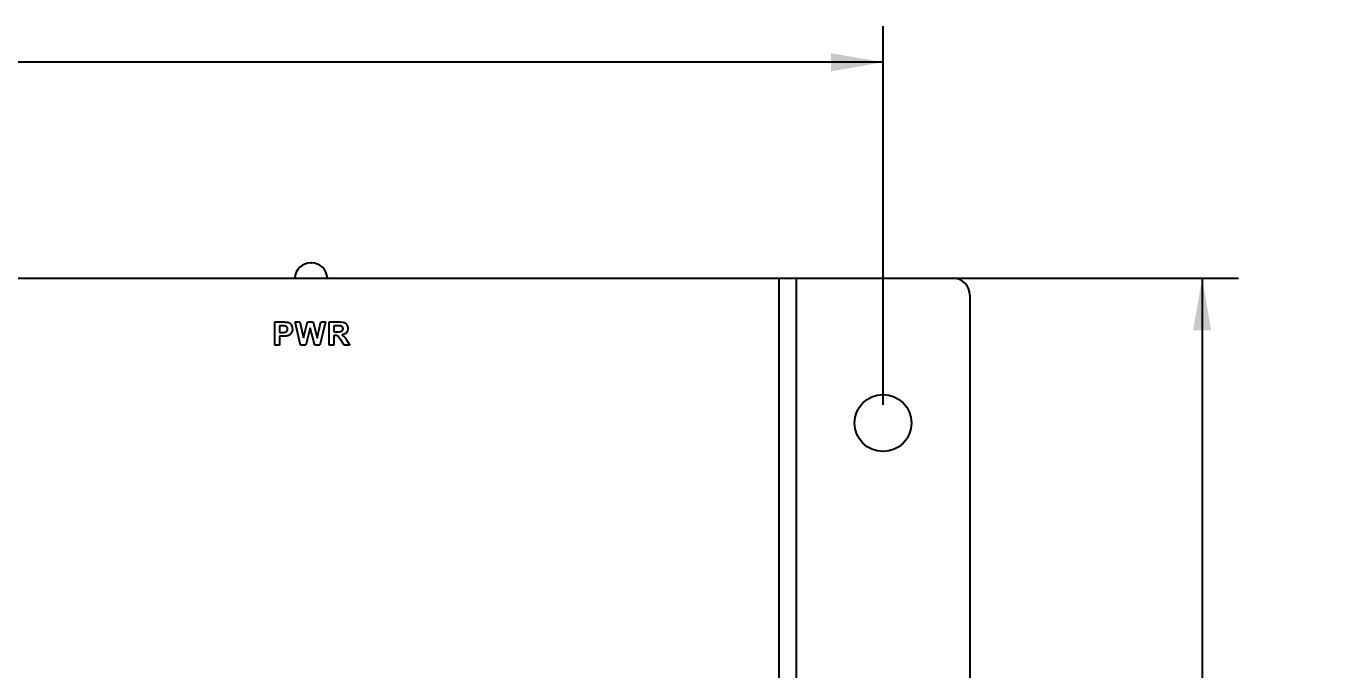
# Paper-space layout 'HD-MD4X2-4K-E_1' of a CAD drawing. Header units: inches. Extents: x 0 to 22, y 0 to 17.
# Drawn here: x 6.342 to 10.838, y 7.201 to 9.424 of the extents above; entities that cross this region are included whole.
import ezdxf
from ezdxf.enums import TextEntityAlignment as Align

# ---------------------------------------------------------------- set-up
doc = ezdxf.new("R2010")
doc.units = ezdxf.units.IN
doc.header["$LTSCALE"] = 1.21
doc.header["$MEASUREMENT"] = 0
doc.layers.get('0').update_dxf_attribs({"linetype": 'CONTINUOUS'})
doc.layers.add('DIM', color=7, linetype='CONTINUOUS')
doc.styles.get("Standard").update_dxf_attribs({"font": 'simplex.shx'})
doc.dimstyles.new('DIMSTYLE_1', dxfattribs={"dimtxt": 0.125, "dimasz": 0.18, "dimexe": 0.125, "dimexo": 0.0625, "dimgap": 0.0625, "dimtad": 0, "dimtih": 1, "dimtoh": 1, "dimdec": 3, "dimzin": 4, "dimdsep": 46, "dimtxsty": 'STANDARD', "dimblk": '_FILLED', "dimblk1": '_FILLED', "dimblk2": '_FILLED', "dimcen": 0.09, "dimadec": 0, "dimazin": 0, "dimtp": 0.001, "dimtm": 0.001, "dimtfac": 1, "dimtdec": 3, "dimtofl": 0, "dimtmove": 0, "dimatfit": 3, "dimldrblk": '_FILLED', "dimfxl": 1, "dimtolj": 1, "dimtzin": 4, "dimarcsym": 0})

# ---------------------------------------------------------------- blocks, each defined once
blk = doc.blocks.new('_FILLED')
at = {"color": 0, "linetype": 'BYBLOCK'}
blk.add_solid([(0, 0), (-1, 0.174), (-1, -0.174)], dxfattribs=at)
blk = doc.blocks.new('*D4')
at = {"layer": 'DIM', "color": 5, "linetype": 'CONTINUOUS'}
for p, q in [((9.0027, 8.5534), (10.5254, 8.5534)), ((10.4004, 8.5534), (10.4004, 6.6784)), ((10.4004, 4.5534), (10.4004, 6.2409)), ((9.0027, 4.5534), (10.5254, 4.5534))]:
    blk.add_line(p, q, dxfattribs=at)
at = {"layer": 'DIM', "color": 5, "linetype": 'CONTINUOUS', "xscale": 0.18, "yscale": 0.18, "zscale": 0.18}
for p, rotation in [((10.4004, 8.5534), 90), ((10.4004, 4.5534), 270)]:
    blk.add_blockref('_FILLED', p, dxfattribs=dict(at, rotation=rotation))
at = {"layer": 'DIM', "color": 5, "linetype": 'CONTINUOUS'}
for s, p, p2 in [('4.000', (9.9629, 6.4909), (10.5879, 6.4909)), ('[', (9.9629, 6.3034), (10.0879, 6.3034)), (']', (10.7129, 6.3034), (10.8379, 6.3034)), ('101,6', (10.0879, 6.3034), (10.7129, 6.3034))]:
    blk.add_text(s, height=0.125, dxfattribs=at).set_placement(p, p2, align=Align.FIT)
blk = doc.blocks.new('*D5')
at = {"layer": 'DIM', "color": 5, "linetype": 'CONTINUOUS'}
for p, q in [((1.219, 8.2142), (1.219, 9.4239)), ((9.2993, 8.1159), (9.2993, 9.4239)), ((1.219, 9.2989), (4.6966, 9.2989)), ((9.2993, 9.2989), (5.8216, 9.2989))]:
    blk.add_line(p, q, dxfattribs=at)
at = {"layer": 'DIM', "color": 5, "linetype": 'CONTINUOUS', "xscale": 0.18, "yscale": 0.18, "zscale": 0.18, "rotation": 180}
blk.add_blockref('_FILLED', (1.219, 9.2989), dxfattribs=at)
at = {"layer": 'DIM', "color": 5, "linetype": 'CONTINUOUS', "xscale": 0.18, "yscale": 0.18, "zscale": 0.18}
blk.add_blockref('_FILLED', (9.2993, 9.2989), dxfattribs=at)
at = {"layer": 'DIM', "color": 5, "linetype": 'CONTINUOUS'}
for s, p, p2 in [('8.080', (4.7591, 9.2364), (5.3841, 9.2364)), ('[', (4.7591, 9.0489), (4.8841, 9.0489)), ('205,24', (4.8841, 9.0489), (5.6341, 9.0489)), (']', (5.6341, 9.0489), (5.7591, 9.0489))]:
    blk.add_text(s, height=0.125, dxfattribs=at).set_placement(p, p2, align=Align.FIT)

psp = doc.layouts.new('HD-MD4X2-4K-E_1')

# ---------------------------------------------------------------- linework, layer by layer
at = {"color": 7, "linetype": 'CONTINUOUS'}
for p, q in [((7.3251, 8.6065), (7.3271, 8.6065)), ((0.978, 8.5534), (9.5402, 8.5534)), ((8.9402, 8.5534), (8.9402, 4.5534)), ((8.9993, 8.5534), (8.9993, 4.5534)), ((9.5993, 8.4943), (9.5993, 4.6125)), ((7.2004, 8.3228), (7.2004, 8.4024)), ((7.2004, 8.4024), (7.2262, 8.4024)), ((7.2165, 8.3889), (7.2165, 8.3663)), ((7.2243, 8.3889), (7.2165, 8.3889)), ((7.2165, 8.3663), (7.2253, 8.3663)), ((7.2709, 8.4024), (7.2875, 8.4024)), ((7.2899, 8.3228), (7.2709, 8.4024)), ((7.2875, 8.4024), (7.2994, 8.3477)), ((7.2994, 8.3477), (7.314, 8.4024)), ((7.3232, 8.3823), (7.3074, 8.3228)), ((7.314, 8.4024), (7.333, 8.4024)), ((7.339, 8.3228), (7.3232, 8.3823)), ((7.333, 8.4024), (7.347, 8.3468)), ((7.347, 8.3468), (7.3592, 8.4024)), ((7.3754, 8.4024), (7.356, 8.3228)), ((7.3592, 8.4024), (7.3754, 8.4024)), ((7.3877, 8.4024), (7.4215, 8.4024)), ((7.3877, 8.3228), (7.3877, 8.4024)), ((7.4163, 8.3889), (7.4038, 8.3889)), ((7.4038, 8.3889), (7.4038, 8.3687)), ((7.4038, 8.3687), (7.4156, 8.3687)), ((7.2165, 8.3228), (7.2004, 8.3228)), ((7.2165, 8.3528), (7.2165, 8.3228)), ((7.227, 8.3528), (7.2165, 8.3528)), ((7.3074, 8.3228), (7.2899, 8.3228)), ((7.356, 8.3228), (7.339, 8.3228)), ((7.4038, 8.3228), (7.3877, 8.3228)), ((7.407, 8.356), (7.4038, 8.356)), ((7.4038, 8.356), (7.4038, 8.3228)), ((7.44, 8.3228), (7.4284, 8.3401)), ((7.4592, 8.3228), (7.44, 8.3228)), ((7.4495, 8.3383), (7.4592, 8.3228))]:
    psp.add_line(p, q, dxfattribs=at)
psp.add_circle((9.2993, 8.0534), 0.0984, dxfattribs=at)
for centre, radius, start, end in [((7.3251, 8.5514), 0.0551, 90, 177.9516), ((7.3271, 8.5514), 0.0551, 2.0478, 90), ((9.5402, 8.4943), 0.0591, 0, 90)]:
    psp.add_arc(centre, radius, start, end, dxfattribs=at)
for points, knots in [([(7.2253, 8.3663), (7.2279, 8.3663), (7.2322, 8.3664), (7.2376, 8.3671), (7.2409, 8.369), (7.2439, 8.3722), (7.2456, 8.378), (7.2435, 8.3842), (7.2395, 8.3873), (7.2357, 8.3886), (7.2305, 8.3888), (7.2267, 8.3889), (7.2243, 8.3889)], [0, 0, 0, 0, 0.15129, 0.244342, 0.306856, 0.367387, 0.49077, 0.636219, 0.706794, 0.778876, 0.862018, 1, 1, 1, 1]), ([(7.2262, 8.4024), (7.2284, 8.4024), (7.2348, 8.4022), (7.2413, 8.4022), (7.2453, 8.4012)], [0, 0, 0, 0, 0.349201, 1, 1, 1, 1]), ([(7.2453, 8.4012), (7.2498, 8.4), (7.2563, 8.3955), (7.2608, 8.3863), (7.2616, 8.3785), (7.261, 8.3714), (7.2585, 8.364), (7.2537, 8.3585), (7.248, 8.3553), (7.2428, 8.3535), (7.2357, 8.353), (7.2302, 8.3528), (7.227, 8.3528)], [0, 0, 0, 0, 0.174864, 0.271994, 0.381843, 0.467426, 0.542172, 0.672879, 0.733053, 0.788915, 0.878503, 1, 1, 1, 1]), ([(7.4156, 8.3687), (7.4188, 8.3687), (7.4236, 8.3689), (7.4294, 8.3692), (7.4327, 8.3709), (7.4355, 8.3738), (7.4368, 8.3792), (7.4349, 8.3862), (7.4302, 8.3883), (7.428, 8.3886)], [0, 0, 0, 0, 0.234608, 0.362136, 0.434298, 0.504559, 0.659183, 0.829867, 1, 1, 1, 1]), ([(7.428, 8.3886), (7.4275, 8.3887), (7.4236, 8.3889), (7.4197, 8.3889), (7.4163, 8.3889)], [0, 0, 0, 0, 0.125334, 1, 1, 1, 1]), ([(7.4215, 8.4024), (7.4252, 8.4024), (7.4314, 8.4021), (7.4396, 8.4008), (7.4455, 8.3975), (7.451, 8.391), (7.4542, 8.3792), (7.4491, 8.363), (7.4375, 8.3588), (7.4318, 8.3579)], [0, 0, 0, 0, 0.143203, 0.243213, 0.321101, 0.401217, 0.570265, 0.774256, 1, 1, 1, 1]), ([(7.4284, 8.3401), (7.4267, 8.3427), (7.424, 8.3466), (7.4205, 8.3514), (7.4177, 8.3539), (7.4135, 8.3561), (7.4097, 8.356), (7.407, 8.356)], [0, 0, 0, 0, 0.32246, 0.507218, 0.616389, 0.714321, 1, 1, 1, 1]), ([(7.4318, 8.3579), (7.4334, 8.357), (7.4364, 8.355), (7.4408, 8.3511), (7.445, 8.3454), (7.4478, 8.341), (7.4495, 8.3383)], [0, 0, 0, 0, 0.213852, 0.408013, 0.648213, 1, 1, 1, 1])]:
    psp.add_open_spline(points, degree=3, knots=knots, dxfattribs=at)

# ---------------------------------------------------------------- dimensions: what is measured, and where the dimension line sits
at = {"layer": 'DIM', "color": 5, "linetype": 'CONTINUOUS'}
for base, p1, p2, angle, picture, middle in [((1.219, 9.2989), (9.2993, 8.0534), (1.219, 8.1517), 180, '*D5', (5.2591, 9.2051)), ((10.4004, 8.5534), (8.9402, 4.5534), (8.9402, 8.5534), 90, '*D4', (10.4004, 6.4596))]:
    dim = psp.add_linear_dim(base=base, p1=p1, p2=p2, angle=angle, dimstyle='DIMSTYLE_1', dxfattribs=at)
    dim.commit()
    dim.dimension.update_dxf_attribs({"geometry": picture, "text_midpoint": middle, "dimtype": 160})

doc.saveas('drawing.dxf')
